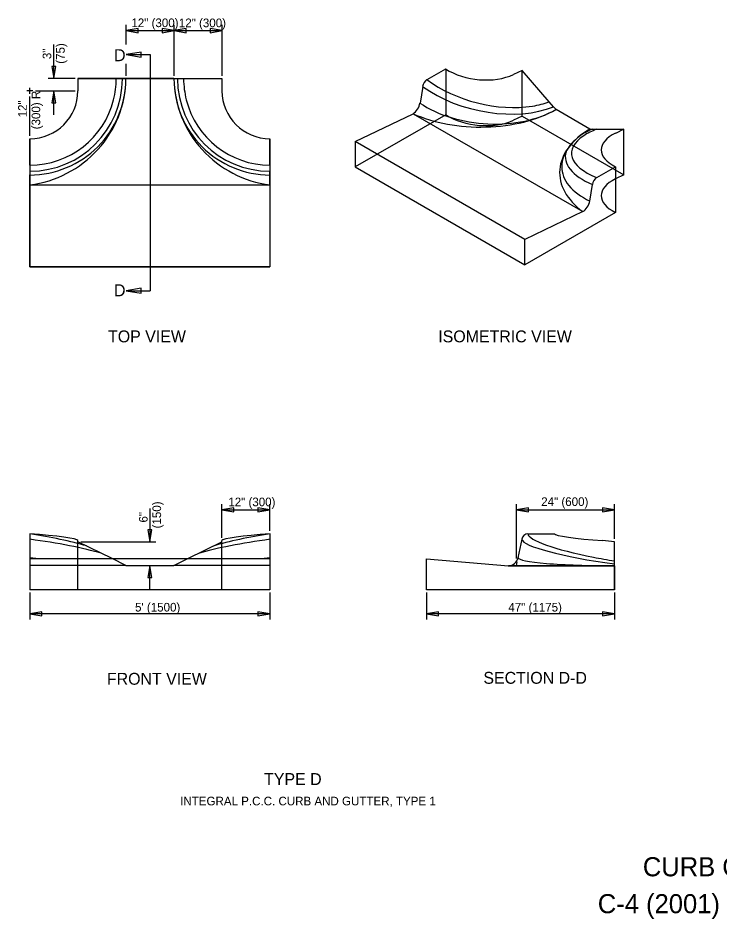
# Model space of a CAD drawing. Extents: x 1.9 to 16.3, y 0.2 to 9.9.
# Drawn here: x 1.87 to 9.18, y 0.56 to 9.95 of the extents above; entities that cross this region are included whole.
import ezdxf

# ---------------------------------------------------------------- set-up
doc = ezdxf.new("R2010")
doc.units = 0
for name, color, linetype in [('1013 STD_ Frame', 7, 'Continuous'), ('SD_P_Dimension Lines', 7, 'Continuous'), ('SD_P_Dimension Text', 7, 'Continuous'), ('SD_P_Prop Object Lines', 7, 'Continuous'), ('SD_P_Shading', 7, 'Continuous'), ('SD_P_Subtitles', 7, 'Continuous'), ('SD_X_Exist Hidden Lines', 7, 'Continuous'), ('SD_X_Exist Object Lines', 7, 'Continuous')]:
    doc.layers.add(name, color=color, linetype=linetype)

msp = doc.modelspace()

# ---------------------------------------------------------------- linework, layer by layer
at = {"layer": 'SD_P_Dimension Lines'}
for p, q in [((2.997, 9.67), (2.997, 9.874)), ((3.497, 9.344), (3.497, 9.874)), ((3.997, 9.344), (3.997, 9.874)), ((3.122, 9.835), (2.997, 9.814)), ((2.997, 9.814), (3.497, 9.814)), ((2.997, 9.814), (3.122, 9.793)), ((3.122, 9.793), (3.122, 9.835)), ((3.497, 9.814), (3.372, 9.835)), ((3.372, 9.835), (3.372, 9.793)), ((3.372, 9.793), (3.497, 9.814)), ((3.622, 9.835), (3.497, 9.814)), ((3.497, 9.814), (3.997, 9.814)), ((3.497, 9.814), (3.622, 9.793)), ((3.622, 9.793), (3.622, 9.835)), ((3.997, 9.814), (3.872, 9.835)), ((3.872, 9.835), (3.872, 9.793)), ((3.872, 9.793), (3.997, 9.814)), ((2.246, 9.314), (2.246, 9.669)), ((3.153, 9.59), (2.997, 9.564)), ((3.153, 9.538), (3.153, 9.59)), ((2.997, 9.564), (3.247, 9.564)), ((2.997, 9.564), (3.153, 9.538)), ((3.247, 9.564), (3.247, 7.104)), ((2.225, 9.439), (2.246, 9.314)), ((2.267, 9.439), (2.225, 9.439)), ((2.246, 9.314), (2.267, 9.439)), ((2.997, 9.344), (2.997, 9.469)), ((2.466, 9.314), (2.186, 9.314)), ((1.996, 9.157), (1.996, 9.217)), ((2.026, 9.187), (1.966, 9.187)), ((1.996, 8.717), (1.996, 9.127)), ((2.056, 9.187), (2.466, 9.187)), ((2.246, 9.187), (2.225, 9.062)), ((2.246, 8.938), (2.246, 9.187)), ((2.267, 9.062), (2.246, 9.187)), ((2.225, 9.062), (2.267, 9.062)), ((3.153, 7.13), (2.997, 7.104)), ((2.997, 7.104), (3.247, 7.104)), ((2.997, 7.104), (3.153, 7.078)), ((3.153, 7.078), (3.153, 7.13)), ((3.246, 4.836), (3.246, 4.489)), ((3.996, 4.53), (3.996, 4.881)), ((4.121, 4.842), (3.996, 4.821)), ((3.996, 4.821), (4.496, 4.821)), ((3.996, 4.821), (4.121, 4.8)), ((4.121, 4.8), (4.121, 4.842)), ((4.496, 4.821), (4.371, 4.842)), ((4.371, 4.842), (4.371, 4.8)), ((4.371, 4.8), (4.496, 4.821)), ((4.496, 4.602), (4.496, 4.881)), ((7.062, 4.312), (7.062, 4.881)), ((7.187, 4.842), (7.062, 4.821)), ((7.062, 4.821), (8.084, 4.821)), ((7.062, 4.821), (7.187, 4.8)), ((7.187, 4.8), (7.187, 4.842)), ((8.084, 4.821), (7.959, 4.842)), ((7.959, 4.842), (7.959, 4.8)), ((7.959, 4.8), (8.084, 4.821)), ((8.084, 4.518), (8.084, 4.881)), ((3.225, 4.614), (3.246, 4.489)), ((3.267, 4.614), (3.225, 4.614)), ((3.246, 4.489), (3.267, 4.614)), ((2.526, 4.489), (3.306, 4.489)), ((3.246, 4.239), (3.225, 4.114)), ((3.246, 3.999), (3.246, 4.239)), ((3.267, 4.114), (3.246, 4.239)), ((7.062, 4.238), (7.07, 4.279)), ((3.225, 4.114), (3.267, 4.114)), ((1.996, 3.958), (1.996, 3.678)), ((4.496, 3.958), (4.496, 3.678)), ((6.124, 3.958), (6.124, 3.678)), ((8.084, 3.958), (8.084, 3.678)), ((2.121, 3.759), (1.996, 3.738)), ((2.121, 3.717), (2.121, 3.759)), ((4.496, 3.738), (4.371, 3.759)), ((4.371, 3.759), (4.371, 3.717)), ((6.249, 3.759), (6.124, 3.738)), ((6.249, 3.717), (6.249, 3.759)), ((8.084, 3.738), (7.959, 3.759)), ((7.959, 3.759), (7.959, 3.717)), ((4.496, 3.738), (1.996, 3.738)), ((1.996, 3.738), (2.121, 3.717)), ((4.371, 3.717), (4.496, 3.738)), ((8.084, 3.738), (6.124, 3.738)), ((6.124, 3.738), (6.249, 3.717)), ((7.959, 3.717), (8.084, 3.738))]:
    msp.add_line(p, q, dxfattribs=at)
at = {"layer": 'SD_P_Prop Object Lines'}
for p, q in [((6.132, 9.304), (6.326, 9.416)), ((7.122, 9.398), (7.032, 9.358)), ((7.404, 9.072), (7.122, 9.398)), ((2.496, 9.314), (2.496, 9.188)), ((2.895, 9.314), (2.496, 9.314)), ((2.496, 9.314), (2.496, 9.188)), ((2.496, 9.314), (2.496, 9.314)), ((2.496, 9.314), (3.996, 9.314)), ((2.959, 9.314), (2.895, 9.314)), ((2.996, 9.314), (2.959, 9.314)), ((3.496, 9.314), (2.996, 9.314)), ((3.496, 9.314), (3.532, 9.314)), ((3.532, 9.314), (3.596, 9.314)), ((3.596, 9.314), (3.996, 9.314)), ((3.996, 9.314), (3.996, 9.188)), ((3.996, 9.314), (3.996, 9.188)), ((3.996, 9.314), (3.996, 9.314)), ((6.086, 9.232), (6.058, 9.06)), ((2.496, 9.188), (2.496, 9.188)), ((3.996, 9.188), (3.996, 9.188)), ((7.448, 9.02), (7.404, 9.072)), ((7.476, 8.992), (7.448, 9.02)), ((5.382, 8.658), (5.986, 8.948)), ((5.986, 8.948), (7.754, 7.928)), ((7.828, 8.786), (7.476, 8.992)), ((7.828, 8.786), (7.854, 8.788)), ((7.854, 8.788), (7.9, 8.788)), ((7.9, 8.788), (8.182, 8.788)), ((8.182, 8.788), (8.094, 8.744)), ((8.182, 8.312), (8.182, 8.788)), ((1.996, 8.412), (1.996, 8.688)), ((1.996, 8.688), (1.996, 8.688)), ((1.996, 8.688), (1.996, 7.354)), ((4.496, 8.412), (4.496, 8.688)), ((4.496, 8.688), (4.496, 8.688)), ((4.496, 8.688), (4.496, 7.354)), ((5.382, 8.658), (5.382, 8.396)), ((7.15, 7.638), (5.382, 8.658)), ((1.996, 8.412), (1.996, 8.35)), ((4.496, 8.412), (4.496, 8.35)), ((5.382, 8.396), (7.15, 7.374)), ((7.898, 8.284), (8.094, 8.394)), ((8.094, 8.394), (8.094, 7.918)), ((1.996, 8.35), (1.996, 8.31)), ((1.996, 8.208), (1.996, 8.31)), ((4.496, 8.31), (4.496, 8.35)), ((4.496, 8.208), (4.496, 8.31)), ((8.182, 8.312), (8.094, 8.27)), ((1.996, 8.208), (4.496, 8.208)), ((1.996, 7.354), (1.996, 8.208)), ((4.496, 8.208), (4.496, 7.354)), ((7.826, 8.038), (7.854, 8.212)), ((7.754, 7.928), (7.15, 7.638)), ((8.094, 7.918), (7.15, 7.374)), ((7.15, 7.374), (7.15, 7.638)), ((1.996, 7.354), (1.996, 7.354)), ((1.996, 7.354), (4.496, 7.354)), ((4.496, 7.354), (1.996, 7.354)), ((4.496, 7.354), (4.496, 7.354)), ((1.996, 4.572), (1.996, 4.572)), ((1.996, 4.572), (1.996, 3.988)), ((4.496, 4.572), (4.496, 3.988)), ((7.079, 4.321), (7.12, 4.514)), ((7.182, 4.571), (7.458, 4.571)), ((2.496, 4.489), (2.496, 4.5)), ((2.852, 4.312), (2.496, 4.489)), ((3.64, 4.312), (3.996, 4.489)), ((3.996, 4.489), (3.996, 4.5)), ((8.084, 4.488), (7.958, 4.5)), ((8.084, 3.988), (8.084, 4.488)), ((4.496, 4.324), (4.496, 4.239)), ((1.996, 4.312), (4.496, 4.312)), ((4.496, 4.312), (4.496, 4.239)), ((4.496, 4.312), (4.496, 3.988)), ((6.124, 4.31), (6.978, 4.238)), ((6.124, 3.988), (6.124, 4.31)), ((7.344, 4.238), (6.978, 4.238)), ((6.978, 4.238), (6.978, 4.238)), ((8.084, 4.238), (7.346, 4.238)), ((8.084, 4.238), (8.084, 4.238)), ((1.996, 3.988), (1.996, 3.988)), ((4.496, 3.988), (1.996, 3.988)), ((4.496, 3.988), (4.496, 3.988)), ((8.084, 3.988), (6.124, 3.988))]:
    msp.add_line(p, q, dxfattribs=at)
for centre, radius, start, end in [((7.1862, 4.5034), 0.0677, 93.78733, 171.44079), ((6.977, 4.3426), 0.1046, 270.37692, 348.13227)]:
    msp.add_arc(centre, radius, start, end, dxfattribs=at)
for centre, major_axis, ratio, start_param, end_param in [((6.6778, 9.5928), (0.5006, -0.0618), 0.57106, 4.001551, 5.564839), ((6.1327, 9.2507), (-0.0339, -0.0587), 0.577382, 3.993011, 5.348319), ((1.9929, 9.1905), (0.3707, -0.3421), 0.994919, 5.461665, 7.024953), ((1.9929, 9.1905), (0.3707, -0.3421), 0.994919, 5.461665, 7.024953), ((4.4994, 9.1905), (-0.3707, -0.3421), 0.994919, 5.541418, 7.104706), ((4.4994, 9.1905), (-0.3707, -0.3421), 0.994919, 5.541418, 7.104706), ((5.9848, 9.034), (-0.0523, -0.0906), 0.577382, 0.791895, 2.162415), ((8.4502, 8.5696), (-0.5044, 0.0023), 0.492208, 5.503822, 7.067111), ((7.9005, 8.2302), (-0.0339, -0.0587), 0.577382, 3.993011, 5.348319), ((7.7526, 8.0135), (-0.0523, -0.0906), 0.577382, 0.791895, 2.162415), ((1.993, 4.5339), (0.5033, -0.0345), 0.073989, 0.00609, 1.569378), ((4.4995, 4.5339), (-0.5033, -0.0345), 0.073989, 4.713807, 6.277095), ((7.9603, 4.5338), (-0.5031, 0.0374), 0.068284, 0.006496, 1.569784)]:
    msp.add_ellipse(centre, major_axis=major_axis, ratio=ratio, start_param=start_param, end_param=end_param, dxfattribs=at)
at = {"layer": 'SD_P_Shading'}
msp.add_lwpolyline([(6.124, 4.31), (6.978, 4.238), (8.084, 4.238), (8.084, 3.988), (6.124, 3.988)], close=True, dxfattribs=at)
at = {"layer": 'SD_X_Exist Hidden Lines'}
for p, q in [((6.326, 9.416), (6.326, 8.938)), ((7.122, 8.922), (7.122, 9.398)), ((6.326, 8.938), (5.382, 8.396)), ((7.122, 8.922), (7.032, 8.88)), ((7.122, 8.922), (8.182, 8.312)), ((2.496, 3.988), (2.496, 4.489)), ((3.996, 3.988), (3.996, 4.489)), ((2.996, 4.239), (1.996, 4.239)), ((2.996, 4.239), (2.852, 4.312)), ((2.996, 4.239), (3.496, 4.239)), ((3.496, 4.239), (3.64, 4.312)), ((4.496, 4.239), (3.496, 4.239))]:
    msp.add_line(p, q, dxfattribs=at)
for centre, major_axis, ratio, start_param, end_param in [((6.6778, 9.1164), (0.5006, -0.0618), 0.57106, 4.001551, 5.564839), ((8.4502, 8.0932), (-0.5044, 0.0023), 0.492208, 5.503822, 7.067111)]:
    msp.add_ellipse(centre, major_axis=major_axis, ratio=ratio, start_param=start_param, end_param=end_param, dxfattribs=at)
at = {"layer": 'SD_X_Exist Object Lines'}
for centre, radius, start, end in [((1.8849, 9.3275), 1.1113, 317.41462, 359.25071), ((4.6074, 9.3275), 1.1113, 180.74929, 222.58538), ((1.8576, 9.3383), 1.1388, 276.98846, 317.85562), ((4.6347, 9.3383), 1.1388, 222.14438, 263.01154)]:
    msp.add_arc(centre, radius, start, end, dxfattribs=at)
for centre, major_axis, ratio, start_param, end_param in [((1.9753, 9.3337), (0.703, -0.7012), 0.982674, 5.509004, 7.054904), ((2.001, 9.3124), (0.0249, -0.9979), 0.996913, 0.7575, 1.546448), ((1.9665, 9.3408), (0.669, -0.6606), 0.976255, 0.522348, 0.761074), ((4.4913, 9.3124), (-0.0249, -0.9979), 0.996913, 4.736737, 5.525685), ((4.517, 9.3337), (-0.703, -0.7012), 0.982674, 5.511467, 7.057367), ((4.5258, 9.3408), (-0.669, -0.6606), 0.976255, 5.522111, 5.760837), ((6.7654, 9.5794), (0.9073, -0.2463), 0.562465, 4.098616, 5.392719), ((6.7666, 9.5368), (-0.9675, 0.2234), 0.567096, 0.928119, 2.474019), ((1.9665, 9.3408), (0.669, -0.6606), 0.976255, 5.51143, 6.805534), ((4.5258, 9.3408), (-0.669, -0.6606), 0.976255, 5.760837, 7.05494), ((6.7671, 9.4714), (-1.0026, 0.0767), 0.624539, 0.833234, 1.61656), ((6.7654, 9.5794), (0.9073, -0.2463), 0.562465, 5.392719, 5.631445), ((6.6866, 9.4668), (-1.1388, 0), 0.577288, 0.90737, 1.620636), ((6.6983, 9.4513), (1.1113, 0), 0.577288, 4.754532, 5.48471), ((6.7697, 9.4617), (0.9956, -0.0724), 0.619694, 4.752891, 5.541839), ((8.6234, 8.3399), (-1.1113, 0), 0.577288, 5.510865, 6.241042), ((8.5306, 8.4452), (-0.9962, -0.0637), 0.529056, 5.461856, 6.250804), ((8.5752, 8.5346), (-0.9402, 0.0014), 0.3867, 5.51653, 5.755256), ((8.5639, 8.4993), (-0.9929, 0.0003), 0.415946, 5.510341, 5.629117), ((8.5752, 8.5346), (-0.9402, 0.0014), 0.3867, 5.755256, 7.049359), ((1.9943, 9.3154), (-0.0074, -1.0055), 0.996396, 0.009261, 0.792587), ((4.4981, 9.3154), (0.0074, -1.0055), 0.996396, 5.490599, 6.273925), ((8.5639, 8.4993), (-0.9929, 0.0003), 0.415946, 6.153512, 7.056242), ((8.6504, 8.3332), (-1.1388, 0), 0.577288, 6.233345, 6.946612), ((8.5376, 8.4493), (-1.003, -0.0715), 0.526593, 6.244023, 7.027349), ((1.9666, 4.4291), (0.9289, -0.1448), 0.15414, 0.864659, 1.562865), ((1.9754, 4.385), (0.9842, -0.1311), 0.131221, 0.69926, 1.567065), ((4.5171, 4.385), (-0.9842, -0.1311), 0.131221, 4.71612, 5.586072), ((4.526, 4.4291), (-0.9289, -0.1448), 0.15414, 4.72032, 5.42043), ((8.1036, 4.3848), (-0.9842, 0.1314), 0.130893, 0.021208, 1.567108), ((8.1106, 4.4289), (-0.9287, 0.1466), 0.152209, 0.031958, 1.326062), ((1.9944, 4.3234), (1.0019, -0.0853), 0.000622, 4.714343, 4.839227), ((4.4982, 4.3234), (-1.0019, -0.0853), 0.000622, 1.443959, 1.568842), ((8.0853, 4.3233), (-1.0055, -0.0006), 0.084819, 0.001902, 0.785228), ((8.1106, 4.4289), (-0.9287, 0.1466), 0.152209, 1.326062, 1.564788), ((8.0822, 4.3163), (0.9982, -0.002), 0.078491, 3.92411, 4.713058)]:
    msp.add_ellipse(centre, major_axis=major_axis, ratio=ratio, start_param=start_param, end_param=end_param, dxfattribs=at)

# ---------------------------------------------------------------- texts
at = {"layer": '1013 STD_ Frame'}
for s, height, p in [('CURB OPENINGS', 0.199002, (8.378, 1.002)), ('C-4 (2001)', 0.199, (7.909, 0.617))]:
    msp.add_text(s, height=height, dxfattribs=at).set_placement(p)
at = {"layer": 'SD_P_Dimension Text'}
for s, height, p in [('12" (300)', 0.09, (3.053, 9.851)), ('12" (300)', 0.09, (3.547, 9.85)), ('D', 0.125, (2.872, 9.496)), ('D', 0.125, (2.871, 7.046)), ('12" (300)', 0.09, (4.062, 4.858)), ('24" (600)', 0.09, (7.32, 4.861)), ("5' (1500)", 0.09, (3.091, 3.761)), ('47" (1175)', 0.09, (6.978, 3.761)), ('INTEGRAL P.C.C. CURB AND GUTTER, TYPE 1', 0.09, (3.561, 1.741))]:
    msp.add_text(s, height=height, dxfattribs=at).set_placement(p)
for s, p in [('(75)', (2.359, 9.469)), ('3"', (2.219, 9.5175)), ('(300) R', (2.104, 8.7861)), ('12"', (1.964, 8.9109)), ('(150)', (3.362, 4.6274)), ('6"', (3.222, 4.6886))]:
    msp.add_text(s, height=0.09, rotation=90, dxfattribs=at).set_placement(p)
at = {"layer": 'SD_P_Subtitles'}
for s, height, p in [('TOP VIEW', 0.124, (2.81, 6.566)), ('ISOMETRIC VIEW', 0.124002, (6.248, 6.566)), ('FRONT VIEW', 0.124, (2.798, 2.998)), ('SECTION D-D', 0.124002, (6.718, 3.008)), ('TYPE D', 0.124, (4.435, 1.953))]:
    msp.add_text(s, height=height, dxfattribs=at).set_placement(p)

doc.saveas('drawing.dxf')
